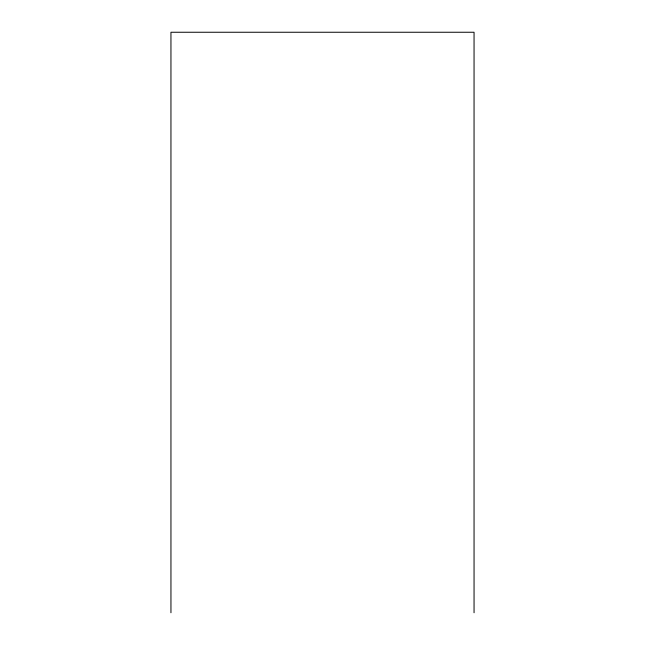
<?xml version="1.0" encoding="UTF-8"?>
<svg xmlns="http://www.w3.org/2000/svg" width="645" height="645" viewBox="0 0 645 645"><rect width="100%" height="100%" fill="white"/><g stroke="black" fill="none" stroke-linecap="round" stroke-linejoin="round"><path stroke-width="0.97" d="M474.051 612.75L474.051 32.25L170.949 32.25L170.949 612.75"/></g></svg>
